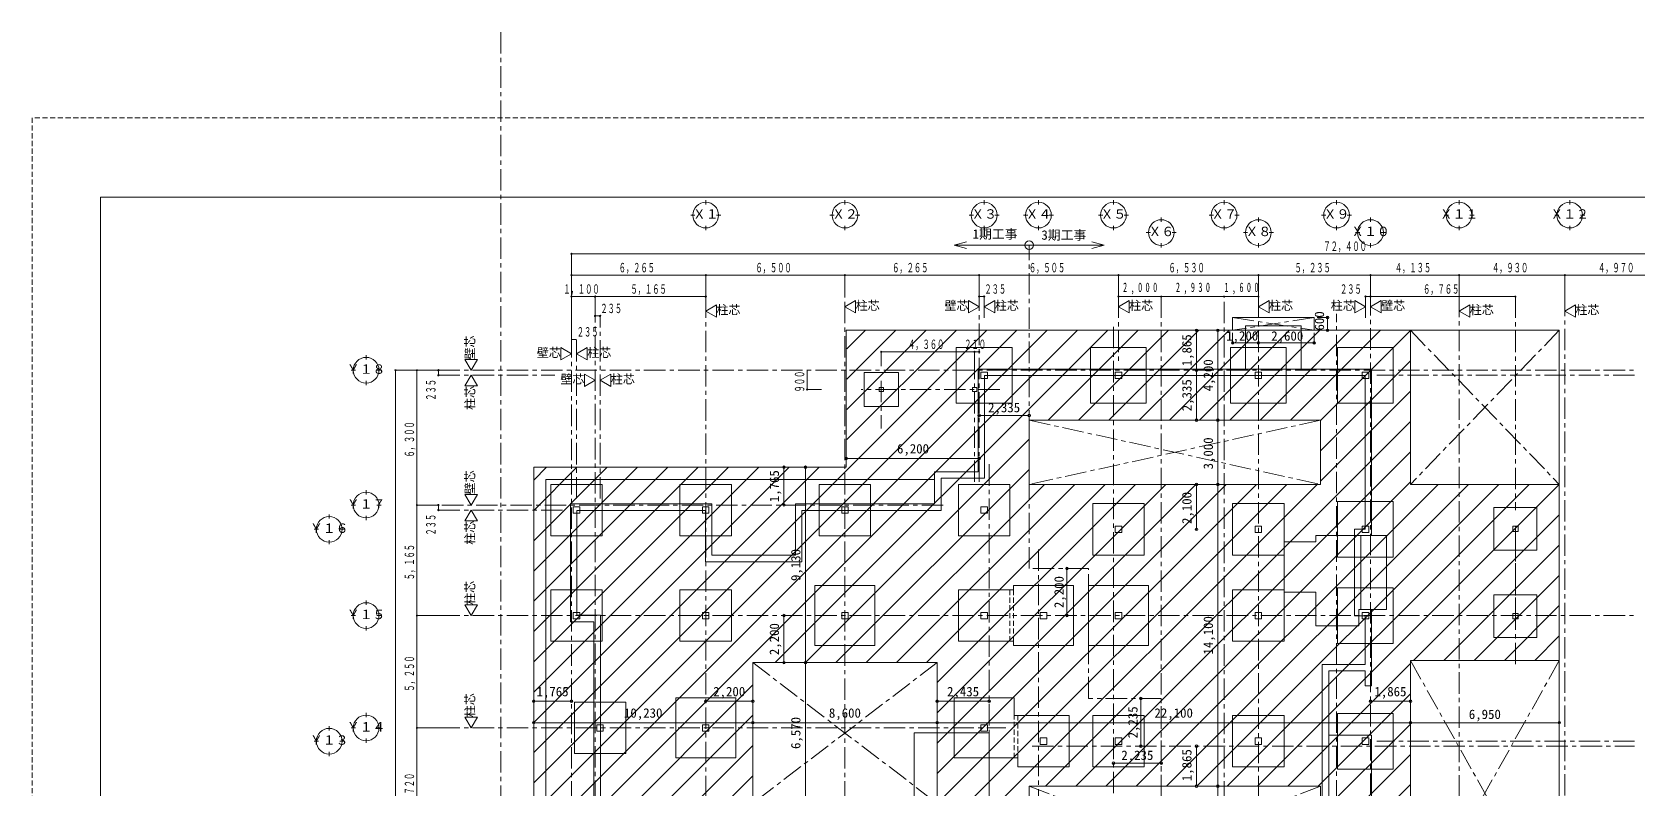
# Model space of a CAD drawing. Units: millimetres at full size, sheet at 1:200. Extents: x -59400 to 184562, y -133173 to 46006.
# Drawn here: x -59400 to 15563, y 10641 to 46006 of the extents above; entities that cross this region are included whole.
import ezdxf
from ezdxf.enums import TextEntityAlignment as Align

# ---------------------------------------------------------------- set-up
doc = ezdxf.new("R2010")
doc.units = ezdxf.units.MM
doc.header["$LTSCALE"] = 200
doc.header["$PDMODE"] = 32
doc.header["$PDSIZE"] = 120
doc.linetypes.add('CHAIN1', pattern=[8, 5, -1, 1, -1])
doc.linetypes.add('DASHED1', pattern=[1.8, 1.2, -0.6])
for name, color, linetype, lineweight in [('0-0', 4, 'CHAIN1', 5), ('0-1', 2, 'Continuous', 18), ('0-3', 4, 'CHAIN1', 5), ('0-4', 3, 'Continuous', 13), ('0-8', 2, 'Continuous', 18), ('0-9', 5, 'Continuous', 5), ('0-A', 2, 'Continuous', 18), ('0-E_補助線', 3, 'Continuous', 13), ('4-8', 5, 'Continuous', 5), ('4-9', 2, 'Continuous', 18), ('8-0', 6, 'Continuous', 20), ('8-1', 2, 'Continuous', 18), ('8-2', 3, 'Continuous', 13), ('8-3', 2, 'Continuous', 18), ('8-4', 7, 'CHAIN1', 9), ('8-5', 3, 'Continuous', 13), ('8-6', 7, 'Continuous', 5), ('8-8', 4, 'Continuous', 5), ('8-B', 2, 'CHAIN1', 18), ('8-E', 7, 'Continuous', 5), ('F-F', 7, 'DASHED1', 9)]:
    doc.layers.add(name, color=color, linetype=linetype, lineweight=lineweight)
doc.layers.add('0-B', color=2, linetype='Continuous')
doc.layers.add('4-A', color=2, linetype='Continuous')
doc.styles.add('ＭＳ ゴシック', font='')
doc.styles.get('ＭＳ ゴシック').set_extended_font_data('MS Gothic')

msp = doc.modelspace()

# ---------------------------------------------------------------- linework, layer by layer
at = {"layer": '0-0'}
for p, q in [((-15189.2, 24982.4), (-15189.2, 33647.5)), ((3080.8, 764.2), (3080.8, 33647.5)), ((9845.8, 33647.5), (9845.8, 23670.6)), ((-34219.2, -30002.9), (-34219.2, 32740.7)), ((-33119.2, -25159), (-33119.2, 32740.7)), ((-32884.2, 24205.6), (-32884.2, 32740.7)), ((-8919.2, 32237.8), (-8919.2, -30002.9)), ((-33984.2, 24205.6), (-33984.2, 31647.5)), ((-15399.2, 24982.4), (-15399.2, 31064.4)), ((-40435.2, 30205.6), (15403.9, 30205.6)), ((-14224.4, 29305.6), (-20695, 29305.6)), ((-19759.2, 29707.8), (-19759.2, 27479.6)), ((-14719.2, 25809.1), (-14719.2, -30002.9)), ((-16867.1, 23905.6), (-40435.2, 23905.6)), ((-12419.2, 21828.6), (-12419.2, -30002.9)), ((-12711, 12635.6), (15403.9, 12635.6))]:
    msp.add_line(p, q, dxfattribs=at)
at = {"layer": '0-1', "color": 5, "lineweight": 5}
for p, q in [((-56200.2, 38291.2), (-56200.2, -38291.2)), ((56200.2, 38291.2), (-56200.2, 38291.2))]:
    msp.add_line(p, q, dxfattribs=at)
at = {"layer": '0-3'}
for p, q in [((-27954.2, 33647.5), (-27954.2, -30002.9)), ((-21454.2, -30002.9), (-21454.2, 33647.5)), ((-14954.2, 33647.5), (-14954.2, 32565.7)), ((-8684.2, 33647.5), (-8684.2, 30602.5)), ((-6684.2, 33647.5), (-6684.2, -3695.3)), ((-3754.2, -30002.9), (-3754.2, 33647.5)), ((-2154.2, 33647.5), (-2154.2, 25.6)), ((2845.7, 33647.5), (2845.7, 32565.7)), ((7215.8, -29710.2), (7215.8, 33647.5)), ((12145.7, 3935.6), (12145.7, 33647.5)), ((1495.8, -29943.1), (1495.8, 32847.5)), ((-40435.2, 29970.6), (-34999.2, 29970.6)), ((15403.9, 29970.6), (3380.8, 29970.6)), ((-40435.2, 23670.6), (-34519.2, 23670.6)), ((9845.8, 18590.6), (9845.8, 22920.6)), ((9845.8, 16473), (9845.8, 22920.6)), ((-40435.2, 18740.6), (15403.9, 18740.6)), ((-40435.2, 13490.6), (-13950.7, 13490.6)), ((15403.9, 12870.6), (3380.8, 12870.6))]:
    msp.add_line(p, q, dxfattribs=at)
at = {"layer": '0-4', "color": 2, "lineweight": 18}
for points in [[(-27454.2, 33260.2), (-27454.2, 32682.9), (-27954.2, 32971.5)], [(-20954.2, 33462), (-20954.2, 32884.6), (-21454.2, 33173.3)], [(-15689.2, 33462), (-15189.2, 33173.3), (-15689.2, 32884.6)], [(-14454.2, 33462), (-14454.2, 32884.6), (-14954.2, 33173.3)], [(-8184.2, 33462), (-8184.2, 32884.6), (-8684.2, 33173.3)], [(-1654.2, 33462), (-1654.2, 32884.6), (-2154.2, 33173.3)], [(2345.8, 33462), (2345.8, 32884.6), (2845.7, 33173.3)], [(3580.8, 33462), (3080.8, 33173.3), (3580.8, 32884.6)], [(7715.8, 33260.2), (7715.8, 32682.9), (7215.8, 32971.5)], [(12645.8, 33260.2), (12645.8, 32682.9), (12145.7, 32971.5)], [(-34719.2, 31260.2), (-34219.2, 30971.6), (-34719.2, 30682.9)], [(-33484.2, 31260.2), (-33484.2, 30682.9), (-33984.2, 30971.6)], [(-39192.4, 30705.6), (-38903.7, 30205.6), (-38615.1, 30705.6)], [(-33619.2, 30022.9), (-33119.2, 29734.3), (-33619.2, 29445.6)], [(-32384.2, 30022.9), (-32384.2, 29445.6), (-32884.2, 29734.3)], [(-39192.4, 29470.6), (-38615.1, 29470.6), (-38903.7, 29970.6)], [(-39192.4, 24405.6), (-38903.7, 23905.6), (-38615.1, 24405.6)], [(-39192.4, 23170.6), (-38615.1, 23170.6), (-38903.7, 23670.6)], [(-39192.4, 19240.6), (-38615.1, 19240.6), (-38903.7, 18740.6)], [(-39192.4, 13990.6), (-38615.1, 13990.6), (-38903.7, 13490.6)]]:
    msp.add_lwpolyline(points, close=True, dxfattribs=at)
at = {"layer": '0-4'}
for points in [[(-15104.2, 29820.6), (-14804.2, 29820.6), (-14804.2, 30120.6), (-15104.2, 30120.6)], [(-8834.2, 29820.6), (-8534.2, 29820.6), (-8534.2, 30120.6), (-8834.2, 30120.6)], [(-2304.2, 29820.6), (-2004.2, 29820.6), (-2004.2, 30120.6), (-2304.2, 30120.6)], [(2695.8, 29820.6), (2995.8, 29820.6), (2995.8, 30120.6), (2695.8, 30120.6)], [(-34134.2, 23520.6), (-33834.2, 23520.6), (-33834.2, 23820.6), (-34134.2, 23820.6)], [(-28104.2, 23520.6), (-27804.2, 23520.6), (-27804.2, 23820.6), (-28104.2, 23820.6)], [(-21604.2, 23520.6), (-21304.2, 23520.6), (-21304.2, 23820.6), (-21604.2, 23820.6)], [(-15104.2, 23520.6), (-14804.2, 23520.6), (-14804.2, 23820.6), (-15104.2, 23820.6)], [(-8834.2, 22620.6), (-8534.2, 22620.6), (-8534.2, 22920.6), (-8834.2, 22920.6)], [(-2304.2, 22620.6), (-2004.2, 22620.6), (-2004.2, 22920.6), (-2304.2, 22920.6)], [(2695.8, 22620.6), (2995.8, 22620.6), (2995.8, 22920.6), (2695.8, 22920.6)], [(-34134.2, 18590.6), (-33834.2, 18590.6), (-33834.2, 18890.6), (-34134.2, 18890.6)], [(-28104.2, 18590.6), (-27804.2, 18590.6), (-27804.2, 18890.6), (-28104.2, 18890.6)], [(-21604.2, 18590.6), (-21304.2, 18590.6), (-21304.2, 18890.6), (-21604.2, 18890.6)], [(-15104.2, 18590.6), (-14804.2, 18590.6), (-14804.2, 18890.6), (-15104.2, 18890.6)], [(-12334.2, 18590.6), (-12034.2, 18590.6), (-12034.2, 18890.6), (-12334.2, 18890.6)], [(-8834.2, 18590.6), (-8534.2, 18590.6), (-8534.2, 18890.6), (-8834.2, 18890.6)], [(-2304.2, 18590.6), (-2004.2, 18590.6), (-2004.2, 18890.6), (-2304.2, 18890.6)], [(2695.8, 18590.6), (2995.8, 18590.6), (2995.8, 18890.6), (2695.8, 18890.6)], [(-33034.2, 13340.6), (-32734.2, 13340.6), (-32734.2, 13640.6), (-33034.2, 13640.6)], [(-28104.2, 13340.6), (-27804.2, 13340.6), (-27804.2, 13640.6), (-28104.2, 13640.6)], [(-15104.2, 13340.6), (-14804.2, 13340.6), (-14804.2, 13640.6), (-15104.2, 13640.6)], [(-12334.2, 12720.6), (-12034.2, 12720.6), (-12034.2, 13020.6), (-12334.2, 13020.6)], [(-8834.2, 12720.6), (-8534.2, 12720.6), (-8534.2, 13020.6), (-8834.2, 13020.6)], [(-2304.2, 12720.6), (-2004.2, 12720.6), (-2004.2, 13020.6), (-2304.2, 13020.6)], [(2695.8, 12720.6), (2995.8, 12720.6), (2995.8, 13020.6), (2695.8, 13020.6)]]:
    msp.add_lwpolyline(points, close=True, dxfattribs=at)
at = {"layer": '0-8'}
for p, q in [((-27954.2, 37953.8), (-27954.2, 38153.8)), ((-21454.2, 37953.8), (-21454.2, 38153.8)), ((-14954.2, 37953.8), (-14954.2, 38153.8)), ((-12419.2, 37953.8), (-12419.2, 38153.8)), ((-8919.2, 37953.8), (-8919.2, 38153.8)), ((-3754.2, 37953.8), (-3754.2, 38153.8)), ((1495.8, 37953.8), (1495.8, 38153.8)), ((7215.8, 37953.8), (7215.8, 38153.8)), ((12380.8, 37953.8), (12380.8, 38153.8)), ((-28454.2, 37453.8), (-28654.2, 37453.8)), ((-27954.2, 36953.8), (-27954.2, 36753.8)), ((-27454.2, 37453.8), (-27254.2, 37453.8)), ((-21954.2, 37453.8), (-22154.2, 37453.8)), ((-21454.2, 36953.8), (-21454.2, 36753.8)), ((-20954.2, 37453.8), (-20754.2, 37453.8)), ((-15454.2, 37453.8), (-15654.2, 37453.8)), ((-14954.2, 36953.8), (-14954.2, 36753.8)), ((-14454.2, 37453.8), (-14254.2, 37453.8)), ((-12919.2, 37453.8), (-13119.2, 37453.8)), ((-12419.2, 36953.8), (-12419.2, 36753.8)), ((-11919.2, 37453.8), (-11719.2, 37453.8)), ((-9419.2, 37453.8), (-9619.2, 37453.8)), ((-8919.2, 36953.8), (-8919.2, 36753.8)), ((-8419.2, 37453.8), (-8219.2, 37453.8)), ((-6684.2, 37138.8), (-6684.2, 37338.8)), ((-4254.2, 37453.8), (-4454.2, 37453.8)), ((-3754.2, 36953.8), (-3754.2, 36753.8)), ((-3254.2, 37453.8), (-3054.2, 37453.8)), ((-2154.2, 37138.8), (-2154.2, 37338.8)), ((995.7, 37453.8), (795.8, 37453.8)), ((1495.8, 36953.8), (1495.8, 36753.8)), ((1995.8, 37453.8), (2195.8, 37453.8)), ((3080.8, 37138.8), (3080.8, 37338.8)), ((6715.8, 37453.8), (6515.8, 37453.8)), ((7215.8, 36953.8), (7215.8, 36753.8)), ((7715.8, 37453.8), (7915.7, 37453.8)), ((11880.8, 37453.8), (11680.7, 37453.8)), ((12380.8, 36953.8), (12380.8, 36753.8)), ((12880.8, 37453.8), (13080.8, 37453.8)), ((-7184.2, 36638.8), (-7384.2, 36638.8)), ((-6684.2, 36138.8), (-6684.2, 35938.8)), ((-6184.2, 36638.8), (-5984.2, 36638.8)), ((-2654.2, 36638.8), (-2854.2, 36638.8)), ((-2154.2, 36138.8), (-2154.2, 35938.8)), ((-1654.2, 36638.8), (-1454.2, 36638.8)), ((2580.8, 36638.8), (2380.8, 36638.8)), ((3080.8, 36138.8), (3080.8, 35938.8)), ((3580.8, 36638.8), (3780.8, 36638.8)), ((-27454.2, 33260.2), (-27954.2, 32971.5)), ((-27454.2, 32682.9), (-27454.2, 33260.2)), ((-20954.2, 33462), (-21454.2, 33173.3)), ((-21454.2, 33173.3), (-20954.2, 32884.6)), ((-20954.2, 32884.6), (-20954.2, 33462)), ((-15689.2, 33462), (-15189.2, 33173.3)), ((-15689.2, 32884.6), (-15689.2, 33462)), ((-15189.2, 33173.3), (-15689.2, 32884.6)), ((-14454.2, 33462), (-14954.2, 33173.3)), ((-14954.2, 33173.3), (-14454.2, 32884.6)), ((-14454.2, 32884.6), (-14454.2, 33462)), ((-8184.2, 33462), (-8684.2, 33173.3)), ((-8684.2, 33173.3), (-8184.2, 32884.6)), ((-8184.2, 32884.6), (-8184.2, 33462)), ((-1654.2, 33462), (-2154.2, 33173.3)), ((-2154.2, 33173.3), (-1654.2, 32884.6)), ((-1654.2, 32884.6), (-1654.2, 33462)), ((2345.8, 33462), (2845.7, 33173.3)), ((2345.8, 32884.6), (2345.8, 33462)), ((2845.7, 33173.3), (2345.8, 32884.6)), ((3580.8, 33462), (3080.8, 33173.3)), ((3080.8, 33173.3), (3580.8, 32884.6)), ((3580.8, 32884.6), (3580.8, 33462)), ((7715.8, 33260.2), (7215.8, 32971.5)), ((7715.8, 32682.9), (7715.8, 33260.2)), ((12645.8, 33260.2), (12145.7, 32971.5)), ((12645.8, 32682.9), (12645.8, 33260.2)), ((-27954.2, 32971.5), (-27454.2, 32682.9)), ((7215.8, 32971.5), (7715.8, 32682.9)), ((12145.7, 32971.5), (12645.8, 32682.9)), ((-43808.6, 30705.6), (-43808.6, 30905.6)), ((-34719.2, 31260.2), (-34219.2, 30971.6)), ((-34719.2, 30682.9), (-34719.2, 31260.2)), ((-34219.2, 30971.6), (-34719.2, 30682.9)), ((-33484.2, 31260.2), (-33984.2, 30971.6)), ((-33984.2, 30971.6), (-33484.2, 30682.9)), ((-33484.2, 30682.9), (-33484.2, 31260.2)), ((-44308.6, 30205.6), (-44508.6, 30205.6)), ((-43308.6, 30205.6), (-43108.6, 30205.6)), ((-39192.4, 30705.6), (-38903.7, 30205.6)), ((-38615.1, 30705.6), (-39192.4, 30705.6)), ((-38903.7, 30205.6), (-38615.1, 30705.6)), ((-33619.2, 30022.9), (-33119.2, 29734.3)), ((-33619.2, 29445.6), (-33619.2, 30022.9)), ((-32384.2, 30022.9), (-32884.2, 29734.3)), ((-32384.2, 29445.6), (-32384.2, 30022.9)), ((-43808.6, 29705.6), (-43808.6, 29505.6)), ((-39192.4, 29470.6), (-38903.7, 29970.6)), ((-38615.1, 29470.6), (-39192.4, 29470.6)), ((-38903.7, 29970.6), (-38615.1, 29470.6)), ((-33119.2, 29734.3), (-33619.2, 29445.6)), ((-32884.2, 29734.3), (-32384.2, 29445.6)), ((-43808.6, 24405.6), (-43808.6, 24605.6)), ((-39192.4, 24405.6), (-38903.7, 23905.6)), ((-38615.1, 24405.6), (-39192.4, 24405.6)), ((-38903.7, 23905.6), (-38615.1, 24405.6)), ((-45530.2, 23270.6), (-45530.2, 23470.6)), ((-44308.6, 23905.6), (-44508.6, 23905.6)), ((-43808.6, 23405.6), (-43808.6, 23205.6)), ((-43308.6, 23905.6), (-43108.6, 23905.6)), ((-39192.4, 23170.6), (-38903.7, 23670.6)), ((-38903.7, 23670.6), (-38615.1, 23170.6)), ((-46030.2, 22770.6), (-46230.2, 22770.6)), ((-45030.2, 22770.6), (-44830.2, 22770.6)), ((-38615.1, 23170.6), (-39192.4, 23170.6)), ((-45530.2, 22270.6), (-45530.2, 22070.6)), ((-43808.6, 19240.6), (-43808.6, 19440.6)), ((-39192.4, 19240.6), (-38903.7, 18740.6)), ((-38615.1, 19240.6), (-39192.4, 19240.6)), ((-38903.7, 18740.6), (-38615.1, 19240.6)), ((-44308.6, 18740.6), (-44508.6, 18740.6)), ((-43808.6, 18240.6), (-43808.6, 18040.6)), ((-43308.6, 18740.6), (-43108.6, 18740.6)), ((-45530.2, 13370.6), (-45530.2, 13570.6)), ((-43808.6, 13990.6), (-43808.6, 14190.6)), ((-39192.4, 13990.6), (-38903.7, 13490.6)), ((-38615.1, 13990.6), (-39192.4, 13990.6)), ((-38903.7, 13490.6), (-38615.1, 13990.6)), ((-46030.2, 12870.6), (-46230.2, 12870.6)), ((-45030.2, 12870.6), (-44830.2, 12870.6)), ((-44308.6, 13490.6), (-44508.6, 13490.6)), ((-43808.6, 12990.6), (-43808.6, 12790.6)), ((-43308.6, 13490.6), (-43108.6, 13490.6)), ((-45530.2, 12370.6), (-45530.2, 12170.6))]:
    msp.add_line(p, q, dxfattribs=at)
for centre in [(-27954.2, 37453.8), (-21454.2, 37453.8), (-14954.2, 37453.8), (-12419.2, 37453.8), (-8919.2, 37453.8), (-3754.2, 37453.8), (1495.8, 37453.8), (7215.8, 37453.8), (12380.8, 37453.8), (-6684.2, 36638.8), (-2154.2, 36638.8), (3080.8, 36638.8), (-43808.6, 30205.6), (-43808.6, 23905.6), (-45530.2, 22770.6), (-43808.6, 18740.6), (-43808.6, 13490.6), (-45530.2, 12870.6)]:
    msp.add_circle(centre, 600, dxfattribs=at)
at = {"layer": '0-9'}
for p, q in [((-15189.2, 33647.5), (-14954.2, 33647.5)), ((3080.8, 33647.5), (2845.7, 33647.5)), ((-33119.2, 32740.7), (-32884.2, 32740.7)), ((-34219.2, 31647.5), (-33984.2, 31647.5)), ((-40435.2, 30205.6), (-40435.2, 29970.6)), ((-40435.2, 23905.6), (-40435.2, 23670.6))]:
    msp.add_line(p, q, dxfattribs=at)
msp.add_lwpolyline([(-34219.2, 33647.5), (-33119.2, 33647.5), (-27954.2, 33647.5)], dxfattribs=at)
at = {"layer": '0-A', "color": 3, "lineweight": 13}
for p, q in [((9720.8, 22670.6), (9720.8, 22920.6)), ((9720.8, 22920.6), (9970.8, 22920.6)), ((9720.8, 22670.6), (9970.8, 22670.6)), ((9970.8, 22670.6), (9970.8, 22920.6)), ((9720.8, 18840.6), (9970.8, 18840.6)), ((9720.8, 18590.6), (9720.8, 18840.6)), ((9970.8, 18590.6), (9970.8, 18840.6)), ((9720.8, 18590.6), (9970.8, 18590.6))]:
    msp.add_line(p, q, dxfattribs=at)
at = {"layer": '0-A'}
for centre in [(-34219.2, 33647.5), (-33119.2, 33647.5), (-27954.2, 33647.5), (-15189.2, 33647.5), (-14954.2, 33647.5), (2845.7, 33647.5), (3080.8, 33647.5), (-33119.2, 32740.7), (-32884.2, 32740.7), (-40435.2, 30205.6), (-40435.2, 29970.6), (-40435.2, 23905.6), (-40435.2, 23670.6)]:
    msp.add_circle(centre, 30, dxfattribs=at)
at = {"layer": '0-E_補助線'}
for points in [[(-19859.2, 29205.6), (-19659.2, 29205.6), (-19659.2, 29405.6), (-19859.2, 29405.6)], [(-15499.2, 29205.6), (-15299.2, 29205.6), (-15299.2, 29405.6), (-15499.2, 29405.6)]]:
    msp.add_lwpolyline(points, close=True, dxfattribs=at)
at = {"layer": '4-8'}
for p, q in [((38180.8, 35647.5), (-34219.2, 35647.5)), ((-34219.2, 35647.5), (-34219.2, 31647.5)), ((-27954.2, 34647.5), (-27954.2, 33647.5)), ((-21454.2, 34647.5), (-21454.2, 33647.5)), ((-15189.2, 34647.5), (-15189.2, 33647.5)), ((-8684.2, 34647.5), (-2154.2, 34647.5)), ((-8684.2, 34647.5), (-8684.2, 33647.5)), ((-2154.2, 34647.5), (-2154.2, 33647.5)), ((3080.8, 34647.5), (3080.8, 33647.5)), ((7215.8, 34647.5), (7215.8, 33647.5)), ((12145.7, 34647.5), (12145.7, 33647.5)), ((-33119.2, 33647.5), (-33119.2, 32647.5)), ((-8684.2, 33647.5), (-2154.2, 33647.5)), ((3080.8, 33647.5), (9845.8, 33647.5)), ((-19759.2, 31064.4), (-19759.2, 30387.4)), ((-19759.2, 31064.4), (-15399.2, 31064.4)), ((-15399.2, 31064.4), (-15399.2, 30387.4)), ((-15399.2, 31064.4), (-15189.2, 31064.4)), ((-42435.2, 30205.6), (-40435.2, 30205.6)), ((-42435.2, -23194.4), (-42435.2, 30205.6)), ((-41435.2, 23905.6), (-41435.2, 30205.6)), ((-23218.5, 29305.6), (-23218.5, 30205.6)), ((-23218.5, 29305.6), (-22541.5, 29305.6)), ((-41435.2, 23905.6), (-40435.2, 23905.6)), ((-41435.2, 18740.6), (-40435.2, 18740.6)), ((-41435.2, 13490.6), (-40435.2, 13490.6))]:
    msp.add_line(p, q, dxfattribs=at)
for points in [[(-34219.2, 34647.5), (-27954.2, 34647.5), (-21454.2, 34647.5), (-15189.2, 34647.5), (-8684.2, 34647.5)], [(-2154.2, 34647.5), (3080.8, 34647.5), (7215.8, 34647.5), (12145.7, 34647.5)], [(12145.7, 34647.5), (17115.8, 34647.5), (22045.8, 34647.5), (30780.8, 34647.5), (33015.8, 34647.5), (38180.8, 34647.5)], [(-41435.2, 13490.6), (-41435.2, 18740.6), (-41435.2, 23905.6)], [(-41435.2, 2605.6), (-41435.2, 7770.6), (-41435.2, 13490.6)]]:
    msp.add_lwpolyline(points, dxfattribs=at)
at = {"layer": '4-9'}
for centre in [(-34219.2, 35647.5), (-34219.2, 34647.5), (-27954.2, 34647.5), (-21454.2, 34647.5), (-15189.2, 34647.5), (-8684.2, 34647.5), (-2154.2, 34647.5), (3080.8, 34647.5), (7215.8, 34647.5), (12145.7, 34647.5), (-8684.2, 33647.5), (-6684.2, 33647.5), (-3754.2, 33647.5), (-2154.2, 33647.5), (9845.8, 33647.5), (-19759.2, 31064.4), (-15399.2, 31064.4), (-15189.2, 31064.4), (-42435.2, 30205.6), (-41435.2, 30205.6), (-23218.5, 29305.6), (-41435.2, 23905.6), (-41435.2, 18740.6), (-41435.2, 13490.6)]:
    msp.add_circle(centre, 25, dxfattribs=at)
at = {"layer": '8-0'}
for p, q in [((-16354.2, 36046.9), (-15774.7, 36202.2)), ((-16354.2, 36046.9), (-9354.2, 36046.9)), ((-16354.2, 36046.9), (-15774.7, 35891.6)), ((-9354.2, 36046.9), (-9933.8, 36202.2)), ((-9354.2, 36046.9), (-9933.8, 35891.6))]:
    msp.add_line(p, q, dxfattribs=at)
at = {"layer": '8-0', "linetype": 'CHAIN1'}
for p, q in [((-12854.2, 20940.6), (-12854.2, 36046.9)), ((-10084.2, 20940.6), (-12854.2, 20940.6)), ((-10084.2, 14870.6), (-10084.2, 20940.6)), ((-6684.2, 14870.6), (-10084.2, 14870.6)), ((-6684.2, 5500.6), (-6684.2, 14870.6))]:
    msp.add_line(p, q, dxfattribs=at)
at = {"layer": '8-0'}
msp.add_circle((-12854.2, 36046.9), 200, dxfattribs=at)
at = {"layer": '8-1'}
for p, q in [((-16254.2, 31270.6), (-16254.2, 28670.6)), ((-9984.2, 31270.6), (-9984.2, 28670.6)), ((-3454.2, 31270.6), (-3454.2, 28670.6)), ((-16254.2, 28670.6), (-13654.2, 28670.6)), ((-9984.2, 28670.6), (-7384.2, 28670.6)), ((-3454.2, 28670.6), (-854.2, 28670.6)), ((1545.8, 24070.6), (1545.8, 21470.6)), ((1545.8, 21470.6), (4145.8, 21470.6)), ((-16154.2, 19940.6), (-16154.2, 17540.6)), ((-13584.2, 19940.6), (-16154.2, 19940.6)), ((-13584.2, 20140.6), (-13584.2, 19940.6)), ((-16154.2, 17540.6), (-13584.2, 17540.6)), ((-13584.2, 17540.6), (-13584.2, 17340.6)), ((-13554.2, 14070.6), (-13554.2, 14890.6)), ((-10984.2, 14070.6), (-13554.2, 14070.6)), ((4145.8, 14170.6), (1545.8, 14170.6)), ((4145.8, 11570.6), (4145.8, 14170.6)), ((-16354.2, 12090.6), (-13384.2, 12090.6)), ((-13384.2, 12090.6), (-13384.2, 11670.6))]:
    msp.add_line(p, q, dxfattribs=at)
at = {"layer": '8-1', "linetype": 'DASHED1'}
for p, q in [((-13754.2, 17540.6), (-13754.2, 19940.6)), ((-13584.2, 19940.6), (-13584.2, 17540.6)), ((-13554.2, 12090.6), (-13554.2, 14070.6)), ((-13384.2, 14070.6), (-13384.2, 12090.6))]:
    msp.add_line(p, q, dxfattribs=at)
at = {"layer": '8-1'}
for points in [[(-13654.2, 28670.6), (-13654.2, 31270.6), (-16254.2, 31270.6)], [(-7384.2, 28670.6), (-7384.2, 31270.6), (-9984.2, 31270.6)], [(-854.2, 28670.6), (-854.2, 31270.6), (-3454.2, 31270.6)], [(4145.8, 21470.6), (4145.8, 24070.6), (1545.8, 24070.6)], [(-13584.2, 17340.6), (-10784.2, 17340.6), (-10784.2, 20140.6), (-13584.2, 20140.6)], [(-13554.2, 14890.6), (-16354.2, 14890.6), (-16354.2, 12090.6)], [(-13384.2, 11670.6), (-10984.2, 11670.6), (-10984.2, 14070.6)], [(1545.8, 14170.6), (1545.8, 11570.6), (4145.8, 11570.6)]]:
    msp.add_lwpolyline(points, dxfattribs=at)
for points in [[(1545.8, 28670.6), (4145.8, 28670.6), (4145.8, 31270.6), (1545.8, 31270.6)], [(-20559.2, 28505.6), (-18959.2, 28505.6), (-18959.2, 30105.6), (-20559.2, 30105.6)], [(-35184.2, 22470.6), (-32784.2, 22470.6), (-32784.2, 24870.6), (-35184.2, 24870.6)], [(-29154.3, 22470.6), (-26754.3, 22470.6), (-26754.3, 24870.6), (-29154.3, 24870.6)], [(-22654.3, 22470.6), (-20254.3, 22470.6), (-20254.3, 24870.6), (-22654.3, 24870.6)], [(-16154.2, 22470.6), (-13754.2, 22470.6), (-13754.2, 24870.6), (-16154.2, 24870.6)], [(-9884.2, 21570.6), (-7484.2, 21570.6), (-7484.2, 23970.6), (-9884.2, 23970.6)], [(-3354.2, 21570.6), (-954.2, 21570.6), (-954.2, 23970.6), (-3354.2, 23970.6)], [(8845.8, 21795.6), (10845.8, 21795.6), (10845.8, 23795.6), (8845.8, 23795.6)], [(-35184.2, 17540.6), (-32784.2, 17540.6), (-32784.2, 19940.6), (-35184.2, 19940.6)], [(-29154.3, 17540.6), (-26754.3, 17540.6), (-26754.3, 19940.6), (-29154.3, 19940.6)], [(-22854.3, 17340.6), (-20054.3, 17340.6), (-20054.3, 20140.6), (-22854.3, 20140.6)], [(-10084.2, 17340.6), (-7284.2, 17340.6), (-7284.2, 20140.6), (-10084.2, 20140.6)], [(-3354.3, 17540.6), (-954.3, 17540.6), (-954.3, 19940.6), (-3354.3, 19940.6)], [(1545.7, 17440.6), (4145.7, 17440.6), (4145.7, 20040.6), (1545.7, 20040.6)], [(8845.8, 17715.6), (10845.8, 17715.6), (10845.8, 19715.6), (8845.8, 19715.6)], [(-34084.2, 12290.6), (-31684.2, 12290.6), (-31684.2, 14690.6), (-34084.2, 14690.6)], [(-29354.3, 12090.6), (-26554.3, 12090.6), (-26554.3, 14890.6), (-29354.3, 14890.6)], [(-9884.2, 11670.6), (-7484.2, 11670.6), (-7484.2, 14070.6), (-9884.2, 14070.6)], [(-3354.2, 11670.6), (-954.2, 11670.6), (-954.2, 14070.6), (-3354.2, 14070.6)]]:
    msp.add_lwpolyline(points, close=True, dxfattribs=at)
at = {"layer": '8-2', "color": 7, "lineweight": 9}
for p, q in [((-2754.3, 32125.6), (-2754.3, 32285.6)), ((-154.2, 32285.6), (-2754.3, 32285.6)), ((-154.2, 30255.6), (-154.2, 32285.6)), ((-2754.3, 32125.6), (-2754.3, 30255.6)), ((-15239.2, 30255.6), (3130.8, 30255.6)), ((-15239.2, 30255.6), (-15239.2, 25455.6)), ((3130.8, 22485.6), (3130.8, 30255.6)), ((-35419.2, 25105.6), (-17269.3, 25105.6)), ((-17269.3, 25455.6), (-15239.2, 25455.6)), ((-34269.2, 23955.6), (-34269.2, 18455.6)), ((3130.8, 19025.6), (3130.8, 15455.6)), ((-34269.2, 18455.6), (-33169.3, 18455.6)), ((2830.8, 18725.6), (2830.8, 16455.6)), ((830.7, 16455.6), (2830.8, 16455.6)), ((1130.7, 16155.6), (2830.8, 16155.6)), ((2830.8, 16155.6), (2830.8, 15455.6)), ((3130.8, 15455.6), (2830.8, 15455.6)), ((1130.7, 13155.6), (3130.8, 13155.6)), ((3130.8, 3685.6), (3130.8, 13155.6))]:
    msp.add_line(p, q, dxfattribs=at)
for points in [[(2830.8, 18725.6), (2330.7, 18725.6), (2330.7, 22785.6), (2830.8, 22785.6), (2830.8, 29955.6), (-14939.2, 29955.6), (-14939.2, 25155.6), (-16969.3, 25155.6), (-16969.3, 23655.6), (-23469.2, 23655.6), (-23469.2, 21255.6), (-27969.3, 21255.6), (-27969.3, 23655.6), (-33969.2, 23655.6), (-33969.2, 18755.6), (-32869.3, 18755.6), (-32869.3, 7755.6)], [(-35419.2, 25105.6), (-35419.2, 1405.6), (-21419.3, 1405.6), (-21419.3, -694.4)], [(-34269.2, 23955.6), (-27669.3, 23955.6), (-27669.3, 21555.6), (-23769.2, 21555.6), (-23769.2, 23955.6), (-17269.3, 23955.6), (-17269.3, 25455.6)], [(3130.8, 22485.6), (2630.7, 22485.6), (2630.7, 19025.6), (3130.8, 19025.6)], [(-34269.2, 8055.6), (-33169.3, 8055.6), (-33169.3, 18455.6)], [(830.7, 16455.6), (830.7, 3385.6), (30530.7, 3385.6)], [(1130.7, 16155.6), (1130.7, 3685.6), (30830.7, 3685.6), (30830.7, 1685.6)]]:
    msp.add_lwpolyline(points, dxfattribs=at)
at = {"layer": '8-3'}
for p, q in [((-3354.3, 32670.6), (-3354.3, 32070.6)), ((445.8, 32670.6), (-3354.3, 32670.6)), ((445.8, 32070.6), (445.8, 32670.6)), ((4945.8, 32070.6), (-21389.2, 32070.6)), ((-21389.2, 32070.6), (-21389.2, 25670.6)), ((4945.8, 32070.6), (4945.8, 24870.6)), ((4945.8, 32070.6), (11895.8, 32070.6)), ((11895.8, 24870.6), (11895.8, 32070.6)), ((-12854.2, 27870.6), (745.8, 27870.6)), ((-12854.2, 24870.6), (-12854.2, 27870.6)), ((745.8, 24870.6), (745.8, 27870.6)), ((-35984.2, -24959.4), (-35984.2, 25670.6)), ((-35984.2, 25670.6), (-21389.2, 25670.6)), ((-12854.2, 24870.6), (745.8, 24870.6)), ((4945.8, 24870.6), (11895.8, 24870.6)), ((11895.8, 24870.6), (11895.8, 16640.6)), ((-25754.3, 9970.6), (-25754.3, 16540.6)), ((4945.8, 16640.6), (11895.8, 16640.6)), ((4945.8, 16640.6), (4945.8, 4250.6)), ((11895.8, 16640.6), (11895.8, 4250.6)), ((745.8, 10770.6), (-12854.2, 10770.6)), ((-12854.2, 5500.6), (-12854.2, 10770.6)), ((745.8, 10770.6), (745.8, 5500.6))]:
    msp.add_line(p, q, dxfattribs=at)
msp.add_lwpolyline([(-17154.2, 9970.6), (-17154.2, 16540.6), (-25754.3, 16540.6)], dxfattribs=at)
at = {"layer": '8-4'}
for p, q in [((-3354.3, 32670.6), (445.8, 32070.6)), ((445.8, 32670.6), (-3354.3, 32070.6)), ((4945.8, 32070.6), (11895.8, 24870.6)), ((11895.8, 32070.6), (4945.8, 24870.6)), ((-12854.2, 27870.6), (745.8, 24870.6)), ((745.8, 27870.6), (-12854.2, 24870.6)), ((-25754.3, 16540.6), (-17154.2, 9970.6)), ((-17154.2, 16540.6), (-25754.3, 9970.6)), ((4945.8, 16640.6), (11895.8, 4250.6)), ((11895.8, 16640.6), (4945.8, 4250.6)), ((745.8, 10770.6), (-12854.2, 5500.6)), ((-12854.2, 10770.6), (745.8, 5500.6))]:
    msp.add_line(p, q, dxfattribs=at)
at = {"layer": '8-5'}
msp.add_line((2530.7, 18255.6), (530.7, 18255.6), dxfattribs=at)
for points in [[(3830.7, 22485.6), (530.7, 22485.6), (530.7, 22185.6), (-949.2, 22185.6), (-949.2, 19828.1), (530.7, 19828.1), (530.7, 18255.6)], [(3830.7, 22485.6), (3830.7, 19025.6), (2530.7, 19025.6), (2530.7, 18255.6)]]:
    msp.add_lwpolyline(points, dxfattribs=at)
msp.add_lwpolyline([(-14719.2, 13255.6), (-14719.2, 10005.6), (-18219.3, 10005.6), (-18219.3, 13255.6)], close=True, dxfattribs=at)
at = {"layer": '8-6', "color": 4}
for p, q in [((1078.9, 32670.6), (589.2, 32670.6)), ((1078.9, 32070.6), (1078.9, 32670.6)), ((-4043.3, 32070.6), (-5043.3, 32070.6)), ((-5043.3, 32070.6), (-5043.3, 30205.6)), ((-4043.3, 32070.6), (-4043.3, 27870.6)), ((-3354.3, 31481.2), (-3354.3, 31947.2)), ((-2154.2, 31481.2), (-2154.2, 31947.2)), ((445.8, 31481.2), (445.8, 31947.2)), ((1078.9, 32070.6), (589.2, 32070.6)), ((-3354.3, 31481.2), (-2154.2, 31481.2)), ((-2154.2, 31481.2), (445.8, 31481.2)), ((-5043.3, 30205.6), (-5043.3, 27870.6)), ((-4043.3, 27870.6), (-5043.3, 27870.6)), ((-4043.3, 27870.6), (-4043.3, 24870.6)), ((-23300.1, 25670.6), (-24300.1, 25670.6)), ((-24300.1, 25670.6), (-24300.1, 23905.6)), ((-23300.1, 25670.6), (-23300.1, 16540.6)), ((-21389.2, 26084.6), (-15189.2, 26084.6)), ((-4043.3, 24870.6), (-4043.3, 10770.6)), ((-24300.1, 16540.6), (-24300.1, 18740.6)), ((-23300.1, 16540.6), (-24300.1, 16540.6)), ((-23300.1, 16540.6), (-23300.1, 9970.6)), ((-35984.2, 13736.2), (-35984.2, 14736.2)), ((-35984.2, 14736.2), (-34219.2, 14736.2)), ((-27954.2, 14736.2), (-25754.3, 14736.2)), ((-25754.3, 13736.2), (-25754.3, 14736.2)), ((-17154.2, 13736.2), (-17154.2, 14736.2)), ((-17154.2, 14736.2), (-14719.2, 14736.2)), ((3080.8, 14736.2), (4945.8, 14736.2)), ((4945.8, 13736.2), (4945.8, 14736.2)), ((-35984.2, 13736.2), (-25754.3, 13736.2)), ((-25754.3, 13736.2), (-17154.2, 13736.2)), ((-17154.2, 13736.2), (4945.8, 13736.2)), ((4945.8, 13736.2), (11895.8, 13736.2)), ((-5043.3, 12635.6), (-5043.3, 10770.6)), ((-4043.3, 10770.6), (-5043.3, 10770.6)), ((-4043.3, 10770.6), (-4043.3, 5500.6))]:
    msp.add_line(p, q, dxfattribs=at)
msp.add_lwpolyline([(-4043.3, 24870.6), (-5043.3, 24870.6), (-5043.3, 22770.6)], dxfattribs=at)
at = {"layer": '8-6'}
for p in [(1078.9, 32670.6), (-5043.3, 32070.6), (-4043.3, 32070.6), (-3354.3, 31481.2), (-2154.2, 31481.2), (445.8, 31481.2), (1078.9, 32070.6), (-5043.3, 30205.6), (-5043.3, 27870.6), (-4043.3, 27870.6), (-21389.2, 26084.6), (-15189.2, 26084.6), (-5043.3, 24870.6), (-4043.3, 24870.6), (-5043.3, 22770.6), (-35984.2, 14736.2), (-34219.2, 14736.2), (-27954.2, 14736.2), (-25754.3, 14736.2), (-17154.2, 14736.2), (-14719.2, 14736.2), (3080.8, 14736.2), (4945.8, 14736.2), (-35984.2, 13736.2), (-25754.3, 13736.2), (-17154.2, 13736.2), (4945.8, 13736.2), (11895.8, 13736.2), (-5043.3, 12635.6), (-5043.3, 10770.6), (-4043.3, 10770.6)]:
    msp.add_point(p, dxfattribs=at)
at = {"layer": '8-6', "color": 4}
for p in [(-24300.1, 25670.6), (-23300.1, 25670.6), (-24300.1, 23905.6), (-24300.1, 18740.6), (-24300.1, 16540.6), (-23300.1, 16540.6)]:
    msp.add_point(p, dxfattribs=at)
at = {"layer": '8-8'}
for p, q in [((-35984.2, 6680.8), (-10594.4, 32070.6)), ((-35984.2, 8095), (-12008.6, 32070.6)), ((-35984.2, 9509.2), (-13422.8, 32070.6)), ((-35984.2, 10923.4), (-14837, 32070.6)), ((-24710.2, 16540.6), (-9180.2, 32070.6)), ((-21359.2, 26962.6), (-16251.2, 32070.6)), ((-21359.2, 31205.2), (-20493.9, 32070.6)), ((-21359.2, 28376.8), (-17665.5, 32070.6)), ((-21359.2, 29791), (-19079.7, 32070.6)), ((-11966, 27870.6), (-7766, 32070.6)), ((-10551.7, 27870.6), (-6351.7, 32070.6)), ((-9137.5, 27870.6), (-4937.5, 32070.6)), ((-7723.3, 27870.6), (-3523.3, 32070.6)), ((-6309.1, 27870.6), (-2109.1, 32070.6)), ((-4894.9, 27870.6), (-694.9, 32070.6)), ((-3480.7, 27870.6), (719.3, 32070.6)), ((-2066.5, 27870.6), (2133.5, 32070.6)), ((-652.3, 27870.6), (3547.7, 32070.6)), ((745.8, 27854.4), (4945.8, 32054.4)), ((745.8, 26440.2), (4945.8, 30640.2)), ((745.8, 25026), (4945.8, 29226)), ((-12095.4, 10770.6), (4945.8, 27811.8)), ((-23296, 16540.6), (-12854.2, 26982.3)), ((-10681.2, 10770.6), (4945.8, 26397.6)), ((-35984.2, 25065.5), (-35379.2, 25670.6)), ((-35984.2, 17994.5), (-28308.1, 25670.6)), ((-35984.2, 19408.7), (-29722.3, 25670.6)), ((-35984.2, 20822.9), (-31136.5, 25670.6)), ((-35984.2, 22237.1), (-32550.7, 25670.6)), ((-35984.2, 23651.3), (-33965, 25670.6)), ((-35984.2, 12337.6), (-22651.2, 25670.6)), ((-35984.2, 16580.2), (-26893.9, 25670.6)), ((-35984.2, 13751.8), (-24065.5, 25670.6)), ((-35984.2, 15166), (-25479.7, 25670.6)), ((-21881.7, 16540.6), (-12854.2, 25568.1)), ((-35984.2, -8875.6), (-2238, 24870.6)), ((-35984.2, -10289.8), (-823.8, 24870.6)), ((-35984.2, -11704), (590.4, 24870.6)), ((-20467.5, 16540.6), (-12137.5, 24870.6)), ((-19053.3, 16540.6), (-10723.3, 24870.6)), ((-17639.1, 16540.6), (-9309.1, 24870.6)), ((-17154.2, 12782.8), (-5066.5, 24870.6)), ((-17154.2, 15611.3), (-7894.9, 24870.6)), ((-17154.2, 14197.1), (-6480.7, 24870.6)), ((-17154.2, 11368.6), (-3652.3, 24870.6)), ((-9267, 10770.6), (4945.8, 24983.3)), ((-7852.8, 10770.6), (6247.2, 24870.6)), ((-6438.5, 10770.6), (7661.5, 24870.6)), ((-5024.3, 10770.6), (9075.7, 24870.6)), ((-3610.1, 10770.6), (10489.9, 24870.6)), ((-2195.9, 10770.6), (11895.8, 24862.3)), ((5088.3, 16640.6), (11895.8, 23448.1)), ((6502.5, 16640.6), (11895.8, 22033.8)), ((7916.7, 16640.6), (11895.8, 20619.6)), ((9331, 16640.6), (11895.8, 19205.4)), ((10745.2, 16640.6), (11895.8, 17791.2)), ((-781.7, 10770.6), (4945.8, 16498.1)), ((-35984.2, 5266.5), (-25754.3, 15496.5)), ((632.5, 10770.6), (4945.8, 15083.8)), ((-35984.2, 3852.3), (-25754.3, 14082.3)), ((745.8, 9469.6), (4945.8, 13669.6)), ((-35984.2, 2438.1), (-25754.3, 12668.1)), ((745.8, 8055.4), (4945.8, 12255.4)), ((-35984.2, 1023.9), (-25754.3, 11253.9)), ((745.8, 6641.2), (4945.8, 10841.2))]:
    msp.add_line(p, q, dxfattribs=at)
at = {"layer": '8-B'}
msp.add_line((-37519.3, 46005.6), (-37519.3, -32067.6), dxfattribs=at)
at = {"layer": '8-E', "color": 4}
for p, q in [((-15189.2, 28088.1), (-12854.2, 28088.1)), ((-11089, 18740.6), (-11089, 20940.6)), ((-7642.7, 12635.6), (-7642.7, 14870.6)), ((-8919.2, 11841.1), (-6684.2, 11841.1))]:
    msp.add_line(p, q, dxfattribs=at)
at = {"layer": '8-E'}
for p in [(-15189.2, 28088.1), (-12854.2, 28088.1), (-11089, 20940.6), (-11089, 18740.6), (-7642.7, 14870.6), (-7642.7, 12635.6), (-8919.2, 11841.1), (-6684.2, 11841.1)]:
    msp.add_point(p, dxfattribs=at)
at = {"layer": 'F-F'}
msp.add_lwpolyline([(-59400, 42000), (-59400, -42000), (59400, -42000), (59400, 42000)], close=True, dxfattribs=at)

# ---------------------------------------------------------------- texts
at = {"layer": '0-8', "style": 'ＭＳ ゴシック'}
for s, height, p in [('Ｘ１', 439.9, (-28554.2, 37153.8)), ('Ｘ２', 439.9, (-22054.2, 37153.8)), ('Ｘ３', 439.9, (-15554.2, 37153.8)), ('Ｘ４', 439.9, (-13019.2, 37153.8)), ('Ｘ５', 439.9, (-9519.2, 37153.8)), ('Ｘ７', 439.9, (-4354.2, 37153.8)), ('Ｘ９', 439.9, (895.8, 37153.8)), ('Ｘ１１', 439.9, (6315.8, 37153.8)), ('Ｘ１２', 439.9, (11480.8, 37153.8)), ('Ｘ６', 439.9, (-7284.2, 36338.8)), ('Ｘ８', 439.9, (-2754.2, 36338.8)), ('Ｘ１０', 439.9, (2180.8, 36338.8)), ('柱芯', 410.6, (-27454.2, 32691.6)), ('柱芯', 410.6, (-20954.2, 32893.3)), ('壁芯', 410.6, (-16809.2, 32893.3)), ('柱芯', 410.6, (-14454.2, 32893.3)), ('柱芯', 410.6, (-8184.2, 32893.3)), ('柱芯', 410.6, (-1654.2, 32893.3)), ('柱芯', 410.6, (1225.8, 32893.3)), ('壁芯', 410.6, (3580.8, 32893.3)), ('柱芯', 410.6, (7715.8, 32691.6)), ('柱芯', 410.6, (12645.8, 32691.6)), ('壁芯', 410.6, (-35839.2, 30691.5)), ('柱芯', 410.6, (-33484.2, 30691.5)), ('Ｙ１８', 439.9, (-44708.6, 29905.6)), ('壁芯', 410.6, (-34739.2, 29454.3)), ('柱芯', 410.6, (-32384.2, 29454.3)), ('Ｙ１７', 439.9, (-44708.6, 23605.6)), ('Ｙ１６', 439.9, (-46430.2, 22470.6)), ('Ｙ１５', 439.9, (-44708.6, 18440.6)), ('Ｙ１４', 439.9, (-44708.6, 13190.6)), ('Ｙ１３', 439.9, (-46430.2, 12570.6))]:
    msp.add_text(s, height=height, dxfattribs=at).set_placement(p, align=Align.BOTTOM_LEFT)
for s, p in [('壁芯', (-38623.7, 30705.6)), ('柱芯', (-38623.7, 28350.6)), ('壁芯', (-38623.7, 24405.6)), ('柱芯', (-38623.7, 22050.6)), ('柱芯', (-38623.7, 19240.6)), ('柱芯', (-38623.7, 13990.6))]:
    msp.add_text(s, height=410.6, rotation=90, dxfattribs=at).set_placement(p, align=Align.BOTTOM_LEFT)
at = {"layer": '0-B', "style": 'ＭＳ ゴシック', "width": 0.55}
for s, p in [('１，１００', (-34599.2, 33647.5)), ('５，１６５', (-31466.7, 33647.5)), ('２３５', (-14944.2, 33647.5)), ('２３５', (1655.8, 33647.5)), ('２３５', (-32874.2, 32740.7)), ('２３５', (-33974.2, 31647.5))]:
    msp.add_text(s, height=439.9, dxfattribs=at).set_placement(p, align=Align.BOTTOM_LEFT)
for p in [(-40435.2, 28780.6), (-40435.2, 22480.6)]:
    msp.add_text('２３５', height=439.9, rotation=90, dxfattribs=at).set_placement(p, align=Align.BOTTOM_LEFT)
at = {"layer": '4-A', "style": 'ＭＳ ゴシック', "width": 0.55}
for s, p in [('７２，４００', (880.8, 35647.5)), ('６，２６５', (-32016.7, 34647.5)), ('６，５００', (-25634.2, 34647.5)), ('６，２６５', (-19251.7, 34647.5)), ('６，５０５', (-12866.7, 34647.5)), ('６，５３０', (-6349.2, 34647.5)), ('５，２３５', (-466.7, 34647.5)), ('４，１３５', (4218.3, 34647.5)), ('４，９３０', (8750.8, 34647.5)), ('４，９７０', (13700.8, 34647.5)), ('６，７６５', (5533.3, 33647.5)), ('４，３６０', (-18509.2, 31064.4)), ('２１０', (-15884.2, 31064.4))]:
    msp.add_text(s, height=439.9, dxfattribs=at).set_placement(p, align=Align.BOTTOM_LEFT)
for s, p in [('９００', (-23218.5, 29165.6)), ('６，３００', (-41435.2, 26125.6)), ('５，１６５', (-41435.2, 20393.1)), ('５，２５０', (-41435.2, 15185.6)), ('５，７２０', (-41435.2, 9700.6))]:
    msp.add_text(s, height=439.9, rotation=90, dxfattribs=at).set_placement(p, align=Align.BOTTOM_LEFT)
at = {"layer": '4-A', "char_height": 439.9, "attachment_point": 7, "style": 'ＭＳ ゴシック'}
for s, insert in [('\\T1.86;\\W0.6;2,000', (-8469.2, 33747.5)), ('\\T1.86;\\W0.6;2,930', (-6004.2, 33747.5)), ('\\T1.86;\\W0.6;1,600', (-3739.2, 33747.5))]:
    msp.add_mtext(s, dxfattribs=dict(at, insert=insert))
at = {"layer": '8-0', "color": 7, "style": 'ＭＳ ゴシック'}
for s, p in [('1期工事', (-15493.4, 36220)), ('3期工事', (-12283.8, 36171.6))]:
    msp.add_text(s, height=439.9, dxfattribs=at).set_placement(p, align=Align.BOTTOM_LEFT)
at = {"layer": '8-6', "style": 'ＭＳ ゴシック'}
for s, p in [('600', (1045.5, 32060.9)), ('1,865', (-5143.3, 30388.1)), ('4,200', (-4143.3, 29220.6)), ('2,335', (-5143.3, 28288.1)), ('3,000', (-4143.3, 25570.6)), ('1,765', (-24400.1, 24038.1)), ('2,100', (-5143.3, 23020.6)), ('9,130', (-23400.1, 20355.6)), ('2,200', (-24400.1, 16890.6)), ('14,100', (-4143.3, 16920.6)), ('6,570', (-23400.1, 12505.6)), ('1,865', (-5143.3, 11003.1))]:
    msp.add_text(s, height=439.9, rotation=90, dxfattribs=at).set_placement(p, align=Align.BOTTOM_LEFT)
for s, p in [('1,200', (-3655.4, 31459.1)), ('2,600', (-1554.2, 31453.2)), ('6,200', (-19024.2, 26184.6)), ('1,765', (-35851.7, 14836.2)), ('2,200', (-27604.3, 14836.2)), ('2,435', (-16686.7, 14836.2)), ('1,865', (3263.3, 14836.2)), ('10,230', (-31769.3, 13836.2)), ('8,600', (-22204.3, 13836.2)), ('22,100', (-7004.2, 13836.2)), ('6,950', (7670.8, 13776.2))]:
    msp.add_text(s, height=439.9, dxfattribs=at).set_placement(p, align=Align.BOTTOM_LEFT)
at = {"layer": '8-E', "style": 'ＭＳ ゴシック'}
for s, p in [('2,335', (-14771.7, 28108.1)), ('2,235', (-8551.7, 11861.1))]:
    msp.add_text(s, height=439.9, dxfattribs=at).set_placement(p, align=Align.BOTTOM_LEFT)
for s, p in [('2,200', (-11109, 19090.6)), ('2,235', (-7662.7, 13003.1))]:
    msp.add_text(s, height=439.9, rotation=90, dxfattribs=at).set_placement(p, align=Align.BOTTOM_LEFT)

doc.saveas('drawing.dxf')
